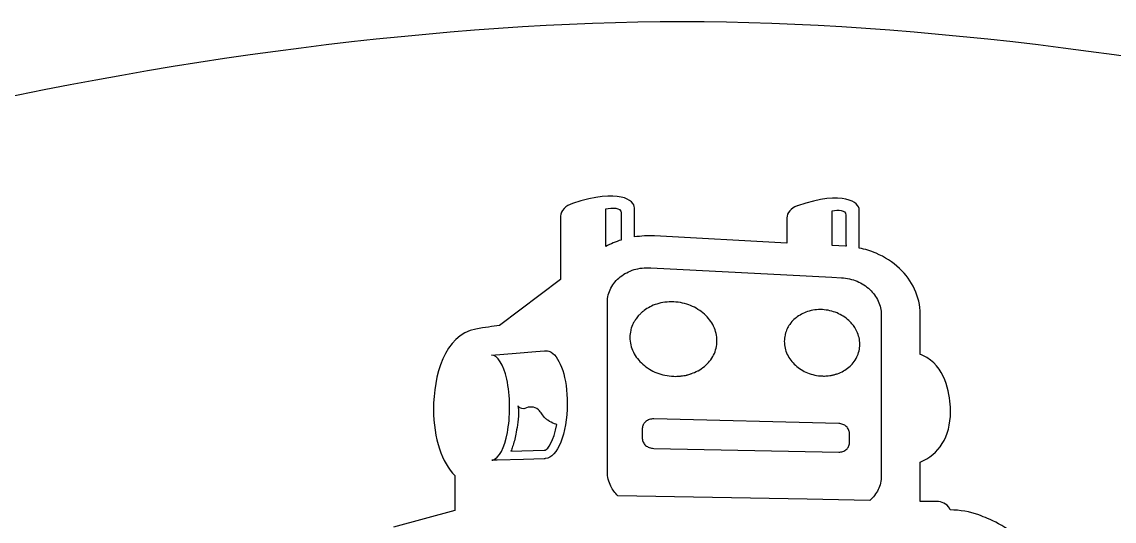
# Model space of a CAD drawing. Header units: millimetres. Extents: x 62 to 3900, y -2118 to 0.
# Drawn here: x 1408.7 to 1516.7, y -989.4 to -940 of the extents above; entities that cross this region are included whole.
import ezdxf

# ---------------------------------------------------------------- set-up
doc = ezdxf.new("R2010")
doc.units = ezdxf.units.MM
doc.layers.add('CUTS', color=1, linetype='Continuous', lineweight=25, true_color=0xff0000)
doc.layers.add('TEXT', color=5, linetype='Continuous', true_color=0x0000ff)

msp = doc.modelspace()

# ---------------------------------------------------------------- linework, layer by layer
at = {"layer": 'CUTS', "color": 1, "lineweight": 25, "true_color": 0xff0000}
for points in [[(1473.94, -940.03), (1427.94, -940.03), (1360.48, -954.19), (1325.4, -978.32)], [(1622.48, -978.32), (1587.4, -954.19), (1519.94, -940.03), (1473.94, -940.03)]]:
    msp.add_open_spline(points, degree=3, dxfattribs=at)
at = {"layer": 'TEXT', "color": 5, "lineweight": 25, "true_color": 0x0000ff}
for points in [[(1466.39, -962.22), (1466.39, -958.51), (1466.39, -958.51)], [(1469.22, -961.29), (1469.22, -958.41)], [(1490.08, -962.2), (1488.77, -962.13), (1488.77, -958.69), (1488.77, -958.69)], [(1491.45, -962.38), (1491.45, -958.61)], [(1461.91, -959.24), (1461.91, -965.04)], [(1484.29, -959.4), (1484.29, -961.89), (1471.22, -961.19)], [(1470.84, -964.33), (1484.29, -965.04), (1488.73, -965.27), (1489.7, -965.32)], [(1461.9, -965.48), (1455.88, -970.05)], [(1466.55, -984.49), (1466.55, -967.75)], [(1493.63, -968.99), (1493.63, -984.91)], [(1497.46, -972.9), (1497.46, -969.17), (1497.47, -968.89)], [(1455.08, -972.97), (1457.53, -972.77), (1457.53, -972.77)], [(1457.53, -972.77), (1459.49, -972.61), (1460.32, -972.54)], [(1489.42, -979.73), (1471.13, -979.27)], [(1470, -980.21), (1470, -981.2)], [(1490.48, -981.65), (1490.48, -980.69)], [(1457.01, -982.46), (1460.29, -982.36)], [(1471.13, -982.18), (1489.42, -982.55)], [(1460.3, -983.21), (1460.29, -983.21), (1458.25, -983.27), (1455.64, -983.35), (1455.11, -983.36)], [(1460.31, -983.21), (1460.31, -983.21)], [(1460.44, -983.2), (1460.44, -983.2), (1460.39, -983.2)], [(1499.28, -987.45), (1497.46, -987.42), (1497.46, -983.54)], [(1451.48, -984.87), (1451.48, -988.32), (1445.4, -989.97)], [(1492.51, -987.32), (1486.3, -987.21), (1467.58, -986.87)]]:
    msp.add_lwpolyline(points, dxfattribs=at)
for points in [[(1469.22, -958.41), (1469.22, -957.69), (1467.76, -956.42), (1463.1, -957.99)], [(1491.45, -958.61), (1491.45, -957.9), (1489.99, -956.63), (1485.33, -958.2)], [(1463.1, -957.99), (1462.45, -958.16), (1461.91, -958.72), (1461.91, -959.24)], [(1466.39, -958.51), (1467.04, -958.39), (1467.9, -958.34), (1467.9, -958.91)], [(1467.9, -958.91), (1467.9, -959.52), (1467.91, -960.79), (1467.91, -961.59)], [(1485.3, -958.21), (1484.73, -958.43), (1484.29, -958.93), (1484.29, -959.4)], [(1485.33, -958.2), (1485.31, -958.21), (1485.31, -958.21), (1485.3, -958.21)], [(1488.77, -958.69), (1489.39, -958.59), (1490.12, -958.59), (1490.12, -959.12)], [(1490.12, -959.12), (1490.12, -959.84), (1490.13, -961.53), (1490.14, -962.2)], [(1467.91, -961.59), (1467.37, -961.75), (1466.87, -961.97), (1466.39, -962.22)], [(1471.22, -961.19), (1470.54, -961.16), (1469.87, -961.19), (1469.22, -961.29)], [(1490.14, -962.2), (1490.12, -962.2), (1490.1, -962.2), (1490.08, -962.2)], [(1493.11, -962.9), (1492.58, -962.67), (1492.02, -962.5), (1491.45, -962.38)], [(1495.42, -964.39), (1494.76, -963.77), (1493.98, -963.27), (1493.11, -962.9)], [(1469.18, -964.52), (1469.69, -964.37), (1470.25, -964.3), (1470.84, -964.33)], [(1461.91, -965.04), (1461.91, -965.17), (1461.9, -965.48), (1461.9, -965.48)], [(1466.89, -966.34), (1467.11, -965.92), (1467.43, -965.54), (1467.82, -965.23)], [(1467.82, -965.23), (1468.21, -964.92), (1468.67, -964.68), (1469.18, -964.52)], [(1489.7, -965.32), (1490.25, -965.34), (1490.76, -965.47), (1491.24, -965.67)], [(1496.92, -966.44), (1496.57, -965.69), (1496.06, -965), (1495.42, -964.39)], [(1466.55, -967.75), (1466.55, -967.24), (1466.67, -966.77), (1466.89, -966.34)], [(1491.24, -965.67), (1491.71, -965.87), (1492.13, -966.15), (1492.49, -966.48)], [(1492.49, -966.48), (1492.84, -966.81), (1493.13, -967.2), (1493.32, -967.63)], [(1497.47, -968.89), (1497.47, -968.05), (1497.28, -967.22), (1496.92, -966.44)], [(1470.05, -968.65), (1469.98, -968.71), (1469.92, -968.79), (1469.84, -968.85)], [(1470.17, -968.57), (1470.13, -968.6), (1470.09, -968.62), (1470.05, -968.65)], [(1471.43, -967.92), (1470.96, -968.07), (1470.54, -968.29), (1470.17, -968.57)], [(1473.11, -967.71), (1472.52, -967.68), (1471.95, -967.76), (1471.43, -967.92)], [(1474.78, -968.07), (1474.27, -967.86), (1473.7, -967.73), (1473.11, -967.71)], [(1476.14, -968.92), (1475.75, -968.57), (1475.29, -968.28), (1474.78, -968.07)], [(1486.34, -968.67), (1485.91, -968.8), (1485.53, -969.02), (1485.2, -969.28)], [(1487.8, -968.47), (1487.29, -968.45), (1486.79, -968.52), (1486.34, -968.67)], [(1489.25, -968.8), (1488.8, -968.61), (1488.32, -968.5), (1487.8, -968.47)], [(1493.32, -967.63), (1493.52, -968.05), (1493.63, -968.51), (1493.63, -968.99)], [(1469.14, -969.75), (1469.13, -969.77), (1469.13, -969.77), (1469.12, -969.78)], [(1469.33, -969.46), (1469.27, -969.56), (1469.19, -969.65), (1469.14, -969.75)], [(1469.59, -969.1), (1469.49, -969.21), (1469.42, -969.34), (1469.33, -969.46)], [(1469.84, -968.85), (1469.76, -968.93), (1469.67, -969.01), (1469.59, -969.1)], [(1477.05, -970.12), (1476.83, -969.67), (1476.52, -969.27), (1476.14, -968.92)], [(1484.7, -969.77), (1484.68, -969.79), (1484.67, -969.81), (1484.65, -969.83)], [(1485.1, -969.36), (1484.96, -969.48), (1484.82, -969.62), (1484.7, -969.77)], [(1485.15, -969.32), (1485.13, -969.33), (1485.12, -969.35), (1485.1, -969.36)], [(1485.2, -969.28), (1485.18, -969.29), (1485.16, -969.3), (1485.15, -969.32)], [(1489.87, -969.13), (1489.68, -969), (1489.47, -968.89), (1489.25, -968.8)], [(1490.42, -969.55), (1490.26, -969.4), (1490.07, -969.25), (1489.87, -969.13)], [(1490.72, -969.87), (1490.63, -969.76), (1490.53, -969.65), (1490.42, -969.55)], [(1453.54, -970.4), (1450.44, -970.98), (1449.35, -975.02), (1449.36, -978.3)], [(1455.88, -970.05), (1455.22, -970.12), (1454.45, -970.23), (1453.54, -970.4)], [(1468.86, -970.51), (1468.81, -970.74), (1468.77, -970.97), (1468.77, -971.21)], [(1468.87, -970.45), (1468.87, -970.47), (1468.86, -970.49), (1468.86, -970.51)], [(1469.1, -969.83), (1469, -970.03), (1468.92, -970.23), (1468.87, -970.45)], [(1469.12, -969.78), (1469.11, -969.8), (1469.11, -969.82), (1469.1, -969.83)], [(1477.38, -971.55), (1477.38, -971.05), (1477.26, -970.57), (1477.05, -970.12)], [(1484.32, -970.36), (1484.24, -970.54), (1484.17, -970.73), (1484.12, -970.92)], [(1484.33, -970.33), (1484.33, -970.34), (1484.33, -970.35), (1484.32, -970.36)], [(1484.36, -970.28), (1484.36, -970.3), (1484.34, -970.31), (1484.33, -970.33)], [(1484.65, -969.83), (1484.54, -969.97), (1484.45, -970.12), (1484.36, -970.28)], [(1490.73, -969.87), (1490.73, -969.87), (1490.73, -969.87), (1490.72, -969.87)], [(1491.21, -970.62), (1491.09, -970.35), (1490.92, -970.11), (1490.73, -969.87)], [(1491.51, -971.9), (1491.51, -971.45), (1491.4, -971.02), (1491.21, -970.62)], [(1468.77, -971.21), (1468.77, -971.72), (1468.9, -972.21), (1469.12, -972.66)], [(1477.05, -972.96), (1477.26, -972.53), (1477.38, -972.06), (1477.38, -971.55)], [(1484.11, -970.98), (1484.07, -971.18), (1484.04, -971.39), (1484.04, -971.6)], [(1484.04, -971.6), (1484.04, -972.06), (1484.14, -972.49), (1484.33, -972.9)], [(1484.12, -970.92), (1484.12, -970.94), (1484.11, -970.96), (1484.11, -970.98)], [(1491.21, -973.15), (1491.4, -972.77), (1491.51, -972.35), (1491.51, -971.9)], [(1456.6, -975.34), (1456.28, -973.91), (1455.72, -972.98), (1455.08, -972.97)], [(1460.32, -972.54), (1460.35, -972.54), (1460.38, -972.54), (1460.41, -972.54)], [(1460.41, -972.54), (1460.44, -972.54), (1460.47, -972.53), (1460.5, -972.53)], [(1460.5, -972.53), (1460.66, -972.54), (1460.83, -972.58), (1460.99, -972.68)], [(1460.99, -972.68), (1461.9, -973.23), (1462.59, -975.24), (1462.58, -977.77)], [(1469.12, -972.66), (1469.34, -973.12), (1469.66, -973.53), (1470.05, -973.87)], [(1476.14, -974.09), (1476.52, -973.77), (1476.83, -973.39), (1477.05, -972.96)], [(1484.33, -972.9), (1484.53, -973.3), (1484.8, -973.67), (1485.15, -973.97)], [(1498.49, -973.45), (1498.18, -973.22), (1497.83, -973.03), (1497.46, -972.9)], [(1470.05, -973.87), (1470.45, -974.22), (1470.92, -974.51), (1471.43, -974.72)], [(1475.51, -974.51), (1475.73, -974.39), (1475.95, -974.25), (1476.14, -974.09)], [(1485.15, -973.97), (1485.49, -974.29), (1485.89, -974.54), (1486.34, -974.72)], [(1490.42, -974.16), (1490.58, -974.03), (1490.71, -973.89), (1490.84, -973.73)], [(1490.84, -973.73), (1490.99, -973.55), (1491.11, -973.36), (1491.21, -973.15)], [(1500.47, -978.58), (1500.47, -977.5), (1500.28, -974.83), (1498.49, -973.45)], [(1471.43, -974.72), (1471.95, -974.92), (1472.52, -975.04), (1473.11, -975.06)], [(1473.11, -975.06), (1473.31, -975.07), (1473.51, -975.06), (1473.7, -975.04)], [(1473.7, -975.04), (1473.74, -975.03), (1473.79, -975.03), (1473.83, -975.03)], [(1473.83, -975.03), (1474.03, -975.01), (1474.21, -974.98), (1474.39, -974.94)], [(1474.39, -974.94), (1474.4, -974.93), (1474.4, -974.93), (1474.41, -974.93)], [(1474.41, -974.93), (1474.54, -974.9), (1474.66, -974.86), (1474.78, -974.83)], [(1474.78, -974.83), (1474.81, -974.82), (1474.83, -974.8), (1474.86, -974.79)], [(1474.86, -974.79), (1475.07, -974.72), (1475.28, -974.63), (1475.48, -974.52)], [(1475.48, -974.52), (1475.49, -974.52), (1475.5, -974.51), (1475.51, -974.51)], [(1486.34, -974.72), (1486.79, -974.9), (1487.29, -975.01), (1487.8, -975.03)], [(1487.8, -975.03), (1487.95, -975.04), (1488.1, -975.03), (1488.24, -975.02)], [(1488.24, -975.02), (1488.28, -975.02), (1488.33, -975.01), (1488.38, -975.01)], [(1488.38, -975.01), (1488.48, -974.99), (1488.58, -974.98), (1488.67, -974.97)], [(1488.67, -974.97), (1488.72, -974.95), (1488.76, -974.95), (1488.81, -974.94)], [(1488.81, -974.94), (1488.91, -974.92), (1489.01, -974.89), (1489.11, -974.86)], [(1489.11, -974.86), (1489.14, -974.85), (1489.18, -974.84), (1489.22, -974.83)], [(1489.22, -974.83), (1489.22, -974.82), (1489.24, -974.82), (1489.25, -974.82)], [(1489.25, -974.82), (1489.27, -974.81), (1489.28, -974.8), (1489.3, -974.8)], [(1489.3, -974.8), (1489.72, -974.65), (1490.1, -974.43), (1490.42, -974.16)], [(1456.88, -978.08), (1456.88, -977.06), (1456.78, -976.13), (1456.6, -975.34)], [(1449.36, -978.3), (1449.38, -981.27), (1450.17, -983.59), (1451.48, -984.87)], [(1456.66, -980.63), (1456.8, -979.88), (1456.89, -979.01), (1456.88, -978.08)], [(1458.38, -978.24), (1458.33, -978.26), (1457.91, -978.35), (1457.71, -977.98)], [(1457.71, -977.98), (1457.75, -978.22), (1457.76, -978.47), (1457.76, -978.71)], [(1459.74, -978.37), (1459.32, -978.03), (1458.82, -978.02), (1458.38, -978.24)], [(1460.39, -979.19), (1460.13, -978.95), (1460.01, -978.59), (1459.74, -978.37)], [(1462.58, -977.77), (1462.58, -980.75), (1461.61, -983.11), (1460.44, -983.2)], [(1457.76, -978.71), (1457.75, -979.5), (1457.59, -980.29), (1457.49, -980.79)], [(1460.65, -979.41), (1460.56, -979.34), (1460.47, -979.27), (1460.39, -979.19)], [(1461.32, -979.75), (1461.09, -979.67), (1460.87, -979.56), (1460.65, -979.41)], [(1470.69, -979.34), (1470.57, -979.38), (1470.45, -979.45), (1470.35, -979.53)], [(1471.13, -979.27), (1470.98, -979.27), (1470.83, -979.29), (1470.69, -979.34)], [(1497.46, -983.54), (1499.32, -982.8), (1500.47, -981.07), (1500.47, -978.58)], [(1460.39, -982.35), (1460.67, -982.32), (1461.25, -981.43), (1461.55, -979.83)], [(1461.55, -979.83), (1461.47, -979.81), (1461.4, -979.78), (1461.32, -979.75)], [(1470.08, -979.86), (1470.03, -979.97), (1470, -980.08), (1470, -980.21)], [(1470.09, -979.84), (1470.08, -979.84), (1470.09, -979.85), (1470.08, -979.86)], [(1470.1, -979.83), (1470.1, -979.83), (1470.09, -979.83), (1470.09, -979.84)], [(1470.32, -979.55), (1470.23, -979.63), (1470.15, -979.72), (1470.1, -979.83)], [(1470.33, -979.54), (1470.33, -979.54), (1470.33, -979.54), (1470.32, -979.55)], [(1470.35, -979.53), (1470.34, -979.53), (1470.34, -979.53), (1470.33, -979.54)], [(1489.83, -979.82), (1489.71, -979.77), (1489.57, -979.73), (1489.42, -979.73)], [(1490.17, -980.02), (1490.08, -979.94), (1489.96, -979.86), (1489.83, -979.82)], [(1490.4, -980.33), (1490.34, -980.21), (1490.27, -980.11), (1490.17, -980.02)], [(1490.48, -980.69), (1490.48, -980.56), (1490.45, -980.44), (1490.4, -980.33)], [(1455.22, -983.34), (1455.84, -983.16), (1456.37, -982.12), (1456.66, -980.63)], [(1457.49, -980.79), (1457.41, -981.23), (1457.3, -981.64), (1457.18, -982)], [(1470, -981.2), (1470, -981.34), (1470.03, -981.46), (1470.09, -981.58)], [(1470.09, -981.58), (1470.15, -981.7), (1470.23, -981.8), (1470.33, -981.89)], [(1457.18, -982), (1457.13, -982.16), (1457.07, -982.31), (1457.01, -982.46)], [(1460.29, -982.36), (1460.32, -982.35), (1460.35, -982.35), (1460.39, -982.35)], [(1470.33, -981.89), (1470.44, -981.98), (1470.56, -982.05), (1470.69, -982.1)], [(1470.69, -982.1), (1470.83, -982.15), (1470.98, -982.18), (1471.13, -982.18)], [(1489.42, -982.55), (1489.57, -982.55), (1489.71, -982.53), (1489.83, -982.49)], [(1489.83, -982.49), (1489.96, -982.44), (1490.08, -982.38), (1490.17, -982.29)], [(1490.17, -982.29), (1490.27, -982.21), (1490.34, -982.11), (1490.4, -982.01)], [(1490.4, -982.01), (1490.45, -981.9), (1490.48, -981.78), (1490.48, -981.65)], [(1455.11, -983.36), (1455.15, -983.36), (1455.18, -983.35), (1455.22, -983.34)], [(1460.31, -983.21), (1460.31, -983.21), (1460.31, -983.21), (1460.3, -983.21)], [(1460.39, -983.2), (1460.37, -983.2), (1460.34, -983.21), (1460.31, -983.21)], [(1466.89, -985.92), (1466.67, -985.48), (1466.55, -985), (1466.55, -984.49)], [(1467.58, -986.87), (1467.3, -986.59), (1467.06, -986.27), (1466.89, -985.92)], [(1493.63, -984.91), (1493.63, -985.39), (1493.52, -985.84), (1493.32, -986.26)], [(1493.32, -986.26), (1493.13, -986.66), (1492.85, -987.02), (1492.51, -987.32)], [(1500.45, -988.27), (1500.26, -987.81), (1499.78, -987.46), (1499.28, -987.45)], [(1503.27, -988.76), (1502.37, -988.44), (1501.42, -988.28), (1500.45, -988.27)], [(1504.13, -989.13), (1503.85, -988.99), (1503.56, -988.87), (1503.27, -988.76)], [(1508.63, -992.26), (1507.57, -991.13), (1505.43, -989.56), (1504.13, -989.13)]]:
    msp.add_open_spline(points, degree=3, dxfattribs=at)

doc.saveas('drawing.dxf')
